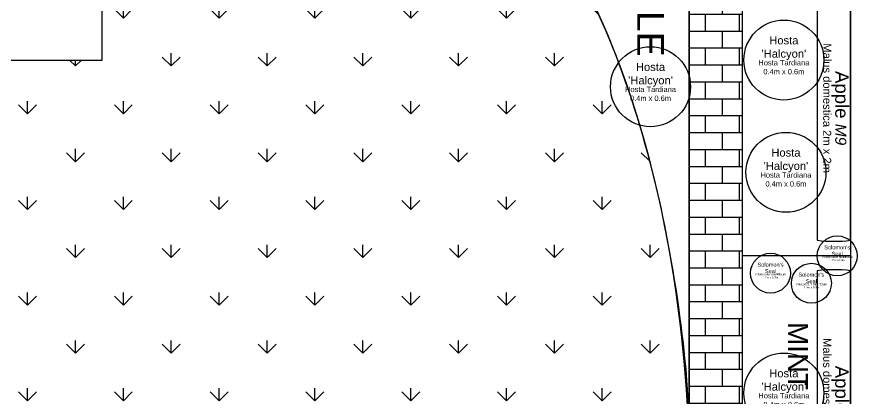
# Model space of a CAD drawing. Header units: metres. Extents: x -2.6 to 32, y -5 to 43.1.
# Drawn here: x 14.65 to 20.95, y 26.96 to 29.83 of the extents above; entities that cross this region are included whole.
import ezdxf

# ---------------------------------------------------------------- set-up
doc = ezdxf.new("R2010")
doc.units = ezdxf.units.M
for name, color, linetype, lineweight, true_color in [('Areas', 30, 'Continuous', 25, 0xff7f00), ('Boundary', 1, 'Continuous', 25, 0xff0000), ('Ground cover', 253, 'Continuous', 25, 0xa0a0a4), ('Plant - Perennial', 3, 'Continuous', 25, 0x00ff00), ('Plant - Tree', 3, 'Continuous', 25, 0x00ff00), ('Plant label', 30, 'Continuous', 25, 0xff7f00), ('Structures', 136, 'Continuous', 25, 0x008080)]:
    doc.layers.add(name, color=color, linetype=linetype, lineweight=lineweight, true_color=true_color)
doc.styles.add('textstyle160', font='')
doc.styles.add('textstyle161', font='')
doc.styles.add('textstyle206', font='')
doc.styles.add('textstyle207', font='')
doc.styles.add('textstyle71', font='')
doc.styles.add('textstyle72', font='')
doc.styles.add('textstyle93', font='')
doc.styles.add('textstyle94', font='')
doc.styles.get('textstyle160').set_extended_font_data('Arial')
doc.styles.get('textstyle161').set_extended_font_data('Arial')
doc.styles.get('textstyle206').set_extended_font_data('Arial')
doc.styles.get('textstyle207').set_extended_font_data('Arial')
doc.styles.get('textstyle71').set_extended_font_data('Arial')
doc.styles.get('textstyle72').set_extended_font_data('Arial')
doc.styles.get('textstyle93').set_extended_font_data('Arial')
doc.styles.get('textstyle94').set_extended_font_data('Arial')

# ---------------------------------------------------------------- blocks, each defined once
blk = doc.blocks.new("Perennial - Hosta Tardiana 'Halcyon'")
at = {"layer": 'Plant - Perennial'}
blk.add_circle((0, 0), 0.3, dxfattribs=at)
at = {"layer": 'Plant - Perennial', "color": 30, "true_color": 0xff7f00, "insert": (0, 0), "width": 100}
for s, char_height, attachment_point, style in [("Hosta\\P'Halcyon'", 0.06, 8, 'textstyle71'), ('Hosta Tardiana\\P0.4m x 0.6m', 0.04, 2, 'textstyle72')]:
    blk.add_mtext(s, dxfattribs=dict(at, char_height=char_height, attachment_point=attachment_point, style=style))
blk = doc.blocks.new('Tree - Malus domestica M9 wall')
at = {"layer": 'Plant - Tree', "flags": 128}
blk.add_lwpolyline([(-0.9922, -0.25), (0.9922, -0.25, 0.062746), (0.9922, 0), (-0.9922, 0, 0.062746)], format="xyb", close=True, dxfattribs=at)
at = {"layer": 'Plant - Tree', "insert": (0, -0.145), "char_height": 0.1, "attachment_point": 8, "line_spacing_factor": 0.971628, "style": 'textstyle161'}
blk.add_mtext('\\c32767;Apple \\fArial|b0|i1|c0|p0;\\H0.0833336;M9', dxfattribs=at)
at = {"layer": 'Plant label', "insert": (0, -0.145), "char_height": 0.06, "attachment_point": 2, "line_spacing_factor": 0.971628, "style": 'textstyle160'}
blk.add_mtext('\\c32767;Malus domestica 2m x 2m', dxfattribs=at)
blk = doc.blocks.new('Perennial - Polygonatum multiflorum')
at = {"layer": 'Plant - Perennial'}
blk.add_circle((0, 0), 0.15, dxfattribs=at)
at = {"layer": 'Plant label', "insert": (0, 0), "line_spacing_factor": 0.971628}
for s, char_height, attachment_point, style in [("\\c32767;Solomon's\\PSeal", 0.03, 8, 'textstyle94'), ('\\c32767;Polygonatum multiflorum\\P1.2m x 0.3m', 0.015, 2, 'textstyle93')]:
    blk.add_mtext(s, dxfattribs=dict(at, char_height=char_height, attachment_point=attachment_point, style=style))

msp = doc.modelspace()

# ---------------------------------------------------------------- hatches: boundary and pattern name
at = {"layer": 'Areas', "true_color": 0x008000}
h = msp.add_hatch(dxfattribs=at)
h.set_pattern_fill('GRASS', color=96, scale=0.02, style=0, pattern_type=0)
edge = h.paths.add_edge_path(flags=0)
edge.add_line((15.2877, 29.5), (15.2877, 31.7935))
edge.add_spline(control_points=[(15.2877, 31.7935), (19.7699, 32.671), (19.69, 26.46), (19.69, 26.46)], knot_values=[0, 0, 0, 0, 1, 1, 1, 1], degree=3, periodic=0)
edge.add_line((19.69, 26.46), (14.42, 26.46))
edge.add_line((14.42, 26.46), (14.42, 29.5))
edge.add_line((14.42, 29.5), (15.2877, 29.5))
at = {"layer": 'Areas', "true_color": 0xa0a0a4}
h = msp.add_hatch(dxfattribs=at)
h.set_pattern_fill('BRICK', color=253, scale=0.02, style=0, pattern_type=0)
h.paths.add_polyline_path([(20.09, 32.0131), (19.69, 32.0131), (19.69, 26.46), (20.09, 26.46)], flags=0)

# ---------------------------------------------------------------- linework, layer by layer
at = {"layer": 'Areas'}
for p, q in [((15.2877, 29.5), (15.2877, 31.7935)), ((14.42, 29.5), (15.2877, 29.5))]:
    msp.add_line(p, q, dxfattribs=at)
at = {"layer": 'Areas', "flags": 128}
msp.add_lwpolyline([(19.69, 26.46), (19.69, 32.4565), (15.2877, 32.1966), (15.2877, 31.7935, -0.064802), (16.3992, 31.8647, -0.080569), (17.2741, 31.6632, -0.086535), (18.0563, 31.1731, -0.073489), (18.7482, 30.3376, -0.045557), (19.1387, 29.5373, -0.036022), (19.4614, 28.4592, -0.026264), (19.6439, 27.3726, -0.031683)], format="xyb", close=True, dxfattribs=at)
msp.add_lwpolyline([(20.09, 32.0131), (19.69, 32.0131), (19.69, 26.46), (20.09, 26.46)], close=True, dxfattribs=at)
at = {"layer": 'Areas'}
msp.add_open_spline([(15.2877, 31.7935), (19.7699, 32.671), (19.69, 26.46), (19.69, 26.46)], degree=3, dxfattribs=at)
at = {"layer": 'Boundary'}
msp.add_line((20.9, 37.4296), (20.9, 13.84), dxfattribs=at)
at = {"layer": 'Structures'}
for p, q in [((20.9, 33.74), (20.9, 28.03)), ((20.09, 26.46), (20.09, 32.8808)), ((20.9, 28.03), (20.09, 28.03))]:
    msp.add_line(p, q, dxfattribs=at)

# ---------------------------------------------------------------- block references
at = {"layer": 'Ground cover'}
for p in [(20.8, 28.03), (20.3, 27.9), (20.6065, 27.8244)]:
    msp.add_blockref('Perennial - Polygonatum multiflorum', p, dxfattribs=at)
at = {"layer": 'Plant - Perennial'}
for p in [(20.4, 29.5), (19.4, 29.3)]:
    msp.add_blockref("Perennial - Hosta Tardiana 'Halcyon'", p, dxfattribs=at)
at = {"layer": 'Plant - Tree', "rotation": 270}
for p in [(20.9, 29.1393), (20.9, 26.9263)]:
    msp.add_blockref('Tree - Malus domestica M9 wall', p, dxfattribs=at)
at = {"layer": 'Structures'}
for p in [(20.4157, 28.6572), (20.4, 27)]:
    msp.add_blockref("Perennial - Hosta Tardiana 'Halcyon'", p, dxfattribs=at)

# ---------------------------------------------------------------- texts
at = {"layer": 'Ground cover', "attachment_point": 2, "rotation": 270, "line_spacing_factor": 0.971628}
for s, insert, char_height, style in [('BUGLE', (19.5, 30), 0.2, 'textstyle206'), ('MINT', (20.5808, 27.2779), 0.15, 'textstyle207')]:
    msp.add_mtext(s, dxfattribs=dict(at, insert=insert, char_height=char_height, style=style))

doc.saveas('drawing.dxf')
